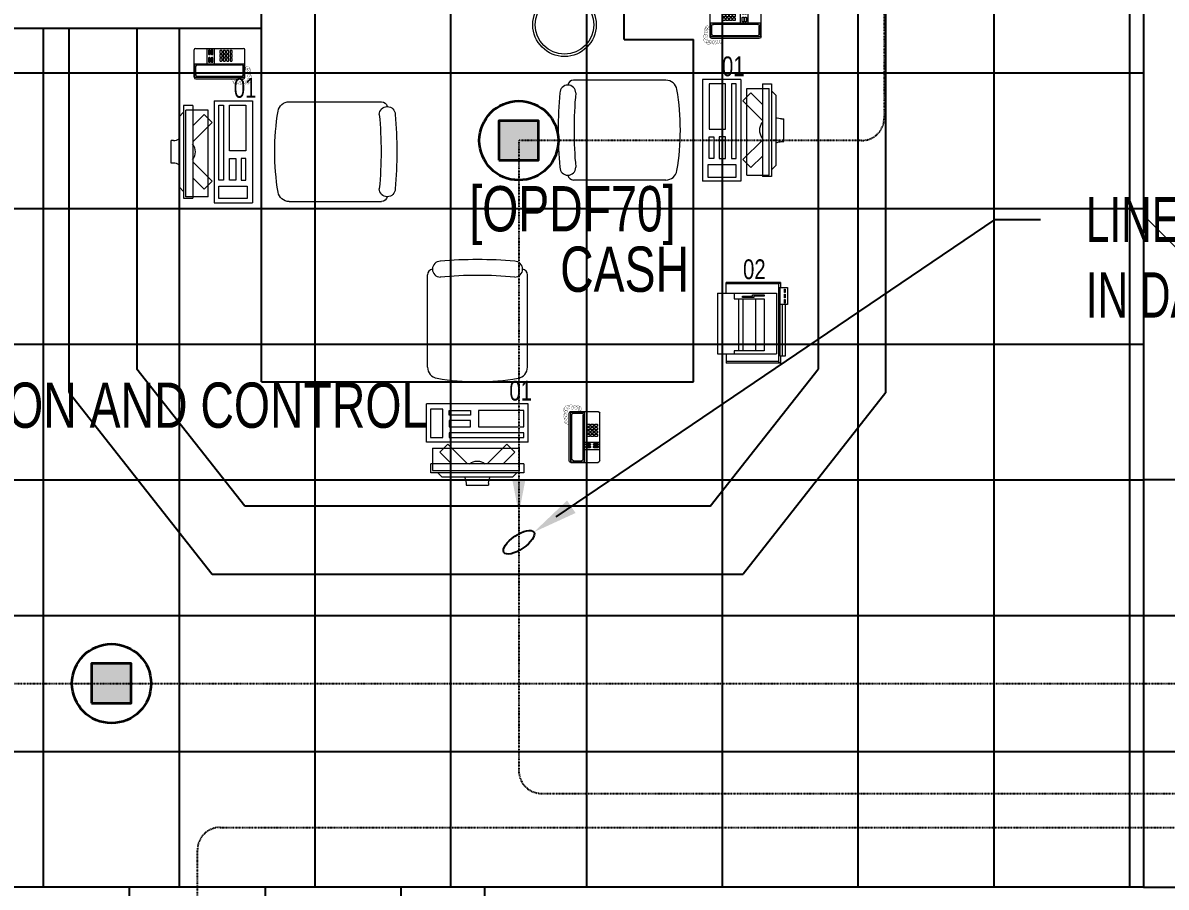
# Model space of a CAD drawing. Extents: x -12260 to 304645, y -29287 to 19916.
# Drawn here: x 3344 to 8396, y -2710 to 1110 of the extents above; entities that cross this region are included whole.
import ezdxf
from ezdxf import colors
from ezdxf.entities.mleader import LeaderData, LeaderLine
from ezdxf.math import Vec2, Vec3

# ---------------------------------------------------------------- set-up
doc = ezdxf.new("R2010")
doc.units = 0
doc.header["$LTSCALE"] = 0.25
doc.linetypes.add('DASHDOT', pattern=[25.4, 12.7, -6.35, 0, -6.35])
for name, color, linetype, lineweight in [('01-First Floor$0$72_EGR_BASE_TEXT', 252, 'Continuous', 5), ('01-First Floor$0$72_EGR_EQP_TAG', 142, 'Continuous', 5), ('01-First Floor$0$LOADING', 253, 'Continuous', 5), ('01-First Floor$0$Walls', 251, 'Continuous', 5), ('E-LITE-CLNG-CNDT', 6, 'DASHDOT', 35), ('T-DATA-TEXT', 2, 'Continuous', 25), ('T-INTC-CLNG @ 100', 33, 'Continuous', 35), ('T-INTC-DEVC-NUMB', 2, 'Continuous', 25), ('T-SOUN-CLNG-CNDT', 3, 'DASHDOT', 25), ('T-SOUN-CLNG-CNDT @ 100', 3, 'DASHDOT', 25)]:
    doc.layers.add(name, color=color, linetype=linetype, lineweight=lineweight)
doc.layers.add('01-First Floor$0$FALSE CEILING', color=251, linetype='Continuous')
doc.styles.add('01-First Floor$0$X3G_ENTITY_257CFD', font='swisscl.ttf', dxfattribs={"height": 200})
doc.styles.add('01-First Floor$0$X3G_ENTITY_9EC9', font='swisscl.ttf', dxfattribs={"height": 0.2})
doc.styles.add('01-First Floor$0$X3G_ENTITY_9F38', font='swisscl.ttf', dxfattribs={"height": 0.2})
doc.styles.add('DC_Elc_Romans', font='elc_romans.shx', dxfattribs={"width": 0.7})
doc.styles.add('DC_SIMPLEX', font='SIMPLEX.shx', dxfattribs={"width": 0.7})

# ---------------------------------------------------------------- blocks, each defined once
blk = doc.blocks.new('01-First Floor$0$DM20079-P')
at = {"color": 0}
for p, q in [((-0.0686, 0.217), (-0.0686, 0.008)), ((-0.0616, 0.225), (0.0594, 0.225)), ((-0.0616, 0.225), (-0.0616, 0)), ((-0.0616, 0.222), (-0.0016, 0.222)), ((-0.0616, 0.212), (-0.0565, 0.212)), ((-0.0566, 0.2105), (-0.0566, 0.0145)), ((-0.0496, 0.2175), (-0.0136, 0.2175)), ((-0.0068, 0.212), (-0.0016, 0.212)), ((-0.0066, 0.2105), (-0.0066, 0.0145)), ((-0.0016, 0.225), (-0.0016, 0)), ((0.0664, 0.217), (0.0664, 0.008)), ((-0.0016, 0.1675), (0.0664, 0.1675)), ((-0.0016, 0.135), (0.0664, 0.135)), ((-0.0616, 0.013), (-0.0565, 0.013)), ((-0.0616, 0.003), (-0.0016, 0.003)), ((-0.0594, 0), (0.0594, 0)), ((-0.0496, 0.0075), (-0.0136, 0.0075)), ((-0.0068, 0.013), (-0.0016, 0.013))]:
    blk.add_line(p, q, dxfattribs=at)
for points in [[(0.0074, 0.1605, 0.414214), (0.0054, 0.1585), (0.0054, 0.1555, 0.414214), (0.0074, 0.1535), (0.0234, 0.1535, 0.414214), (0.0254, 0.1555), (0.0254, 0.1585, 0.414214), (0.0234, 0.1605)], [(0.0574, 0.1535, 0.414214), (0.0594, 0.1555), (0.0594, 0.1585, 0.414214), (0.0574, 0.1605), (0.0414, 0.1605, 0.414214), (0.0394, 0.1585), (0.0394, 0.1555, 0.414214), (0.0414, 0.1535)], [(0.0234, 0.142, 0.414214), (0.0254, 0.144), (0.0254, 0.147, 0.414214), (0.0234, 0.149), (0.0074, 0.149, 0.414214), (0.0054, 0.147), (0.0054, 0.144, 0.414214), (0.0074, 0.142)], [(0.0104, 0.103, 0.414214), (0.0124, 0.101), (0.0204, 0.101, 0.414214), (0.0224, 0.103), (0.0224, 0.109, 0.414214), (0.0204, 0.111), (0.0124, 0.111, 0.414214), (0.0104, 0.109)], [(0.0274, 0.103, 0.414214), (0.0294, 0.101), (0.0374, 0.101, 0.414214), (0.0394, 0.103), (0.0394, 0.109, 0.414214), (0.0374, 0.111), (0.0294, 0.111, 0.414214), (0.0274, 0.109)], [(0.0574, 0.142, 0.414214), (0.0594, 0.144), (0.0594, 0.147, 0.414214), (0.0574, 0.149), (0.0414, 0.149, 0.414214), (0.0394, 0.147), (0.0394, 0.144, 0.414214), (0.0414, 0.142)], [(0.0444, 0.103, 0.414214), (0.0464, 0.101), (0.0544, 0.101, 0.414214), (0.0564, 0.103), (0.0564, 0.109, 0.414214), (0.0544, 0.111), (0.0464, 0.111, 0.414214), (0.0444, 0.109)], [(0.0104, 0.088, 0.414214), (0.0124, 0.086), (0.0204, 0.086, 0.414214), (0.0224, 0.088), (0.0224, 0.094, 0.414214), (0.0204, 0.096), (0.0124, 0.096, 0.414214), (0.0104, 0.094)], [(0.0104, 0.073, 0.414214), (0.0124, 0.071), (0.0204, 0.071, 0.414214), (0.0224, 0.073), (0.0224, 0.079, 0.414214), (0.0204, 0.081), (0.0124, 0.081, 0.414214), (0.0104, 0.079)], [(0.0104, 0.058, 0.414214), (0.0124, 0.056), (0.0204, 0.056, 0.414214), (0.0224, 0.058), (0.0224, 0.064, 0.414214), (0.0204, 0.066), (0.0124, 0.066, 0.414214), (0.0104, 0.064)], [(0.0274, 0.088, 0.414214), (0.0294, 0.086), (0.0374, 0.086, 0.414214), (0.0394, 0.088), (0.0394, 0.094, 0.414214), (0.0374, 0.096), (0.0294, 0.096, 0.414214), (0.0274, 0.094)], [(0.0274, 0.073, 0.414214), (0.0294, 0.071), (0.0374, 0.071, 0.414214), (0.0394, 0.073), (0.0394, 0.079, 0.414214), (0.0374, 0.081), (0.0294, 0.081, 0.414214), (0.0274, 0.079)], [(0.0274, 0.058, 0.414214), (0.0294, 0.056), (0.0374, 0.056, 0.414214), (0.0394, 0.058), (0.0394, 0.064, 0.414214), (0.0374, 0.066), (0.0294, 0.066, 0.414214), (0.0274, 0.064)], [(0.0444, 0.088, 0.414214), (0.0464, 0.086), (0.0544, 0.086, 0.414214), (0.0564, 0.088), (0.0564, 0.094, 0.414214), (0.0544, 0.096), (0.0464, 0.096, 0.414214), (0.0444, 0.094)], [(0.0444, 0.073, 0.414214), (0.0464, 0.071), (0.0544, 0.071, 0.414214), (0.0564, 0.073), (0.0564, 0.079, 0.414214), (0.0544, 0.081), (0.0464, 0.081, 0.414214), (0.0444, 0.079)], [(0.0444, 0.058, 0.414214), (0.0464, 0.056), (0.0544, 0.056, 0.414214), (0.0564, 0.058), (0.0564, 0.064, 0.414214), (0.0544, 0.066), (0.0464, 0.066, 0.414214), (0.0444, 0.064)]]:
    blk.add_lwpolyline(points, format="xyb", close=True, dxfattribs=at)
at = {"color": 0, "const_width": 0.001}
blk.add_lwpolyline([(-0.0686, 0.059, 0.184574), (-0.0861, 0.0478, 1.44364), (-0.0769, 0.0452, 0.837915), (-0.0907, 0.0465, 0.30536), (-0.0835, 0.0248, 1.584726), (-0.0815, 0.034, 0.253153), (-0.094, 0.0228, 0.874198), (-0.0776, 0.0142, 0.915253), (-0.0897, 0.0168, 0.223821), (-0.0874, -0.0011, 1.703343), (-0.0796, 0.005, 0.588962), (-0.0934, -0.0114, 0.717795), (-0.0769, -0.0108, 0.983104), (-0.0875, -0.0075, 0.326362), (-0.0815, -0.0259, 0.758716), (-0.0657, -0.0134, 0.906186), (-0.0743, -0.016, 0.189488), (-0.067, -0.0272, 0.7948), (-0.0506, -0.0127, 1.223996), (-0.0585, -0.0193, 0.072149), (-0.0473, -0.0259, 0.645886), (-0.0341, -0.0134, 1.366917), (-0.042, -0.0193, 0.078415), (-0.0315, -0.0246, 0.723006), (-0.0229, -0.0127, 1.105484), (-0.0289, -0.018, 0.327892), (-0.017, -0.0193, 0.446638), (-0.0144, -0.0068, 0.327263), (-0.0269, -0.0029, 1.240441), (-0.0229, -0.0094, 0.611307), (-0.0278, 0.0075)], format="xyb", dxfattribs=at)
at = {"color": 0}
for centre, radius, start, end in [((-0.0605, 0.217), 0.00813, 97.9633, 179.6649), ((-0.0496, 0.2105), 0.007, 90, 180), ((-0.0136, 0.2105), 0.007, 0, 90), ((0.0582, 0.217), 0.00813, 0.3351, 82.0367), ((-0.0605, 0.008), 0.00813, 180.3351, 277.9633), ((-0.0496, 0.0145), 0.007, 180, 270), ((-0.0136, 0.0145), 0.007, 270, 0), ((0.0582, 0.008), 0.00813, 277.9633, 359.6649)]:
    blk.add_arc(centre, radius, start, end, dxfattribs=at)
blk = doc.blocks.new('01-First Floor$0$GF21021-P')
for p, q in [((-0.2207, 0.4756), (-0.2207, 0.0675)), ((0.2205, 0.4756), (0.2205, 0.0675))]:
    blk.add_line(p, q)
for centre, radius, start, end in [((-0.1707, 0.4756), 0.05, 99.6329, 180), ((-0.0001, -0.5295), 1.0695, 80.3671, 99.6329), ((0.1705, 0.4756), 0.05, 0, 80.3671), ((-0.1957, 0.0675), 0.025, 180, 261.4721), ((-0.1643, 0.0425), 0.0351, 90, 270), ((0, 1.8467), 1.7767, 264.6946, 275.3053), ((0.1641, 0.0425), 0.0351, 270, 90), ((0.1955, 0.0675), 0.025, 278.5279, 0), ((0, 1.8314), 1.8314, 264.8532, 275.147)]:
    blk.add_arc(centre, radius, start, end)
blk = doc.blocks.new('01-First Floor$0$ITCWLS1-P')
at = {"layer": '01-First Floor$0$LOADING'}
for p, q in [((-0.2651, 0.43, 0), (-0.3051, 0.43, 0)), ((-0.3051, 0.43, 0), (-0.3051, 0.02, 0)), ((-0.197, 0.4094), (-0.295, 0.4094)), ((-0.295, 0.0264), (-0.295, 0.4094)), ((-0.2651, 0.43, 0), (-0.2651, 0.02, 0)), ((-0.197, 0.0264), (-0.197, 0.4094)), ((-0.17, 0.45), (-0.17, 0)), ((-0.17, 0.45), (0, 0.45)), ((-0.1496, 0.4305), (-0.1291, 0.4305)), ((-0.1291, 0.4305), (-0.1291, 0.4089)), ((0, 0.45), (0, 0)), ((-0.3251, 0.38, 0), (-0.3051, 0.4, 0)), ((-0.3251, 0.38, 0), (-0.3251, 0.07, 0)), ((-0.3503, 0.275), (-0.3596, 0.275)), ((-0.3596, 0.175), (-0.3596, 0.275)), ((-0.3503, 0.175), (-0.3596, 0.175)), ((-0.3251, 0.07, 0), (-0.3051, 0.05, 0)), ((-0.3051, 0.02, 0), (-0.2651, 0.02, 0)), ((-0.197, 0.0264), (-0.295, 0.0264)), ((-0.17, 0), (0, 0))]:
    blk.add_line(p, q, dxfattribs=at)
at = {"layer": '01-First Floor$0$LOADING', "extrusion": (2.48281e-10, 3.18408e-10, -1)}
for p, q in [((-0.2651, 0.3395), (-0.2144, 0.3902)), ((-0.2651, 0.2688), (-0.1791, 0.3548)), ((-0.1791, 0.3548), (-0.2144, 0.3902))]:
    blk.add_line(p, q, dxfattribs=at)
at = {"layer": '01-First Floor$0$LOADING', "extrusion": (2.48281e-10, -3.18408e-10, -1)}
for p, q in [((-0.2651, 0.1812), (-0.1791, 0.0952)), ((-0.2651, 0.1105), (-0.2144, 0.0598)), ((-0.1791, 0.0952), (-0.2144, 0.0598))]:
    blk.add_line(p, q, dxfattribs=at)
at = {"layer": '01-First Floor$0$LOADING'}
for points in [[(-0.1291, 0.4089), (-0.1291, 0.1), (-0.1496, 0.1), (-0.1496, 0.4305)], [(-0.1496, 0.1), (-0.1496, 0.1), (-0.1496, 0.1), (-0.1496, 0.1), (-0.1496, 0.1), (-0.1496, 0.1), (-0.1496, 0.1), (-0.1496, 0.1), (-0.1496, 0.1)], [(-0.1496, 0.1), (-0.1496, 0.1), (-0.1496, 0.1), (-0.1496, 0.1), (-0.1496, 0.1), (-0.1496, 0.1), (-0.1496, 0.1), (-0.1496, 0.1), (-0.1496, 0.1), (-0.1496, 0.1), (-0.1496, 0.1), (-0.1496, 0.1), (-0.1496, 0.1), (-0.1496, 0.1), (-0.1496, 0.1), (-0.1496, 0.1), (-0.1496, 0.1), (-0.1496, 0.1)], [(-0.1496, 0.1), (-0.1496, 0.1), (-0.1496, 0.1), (-0.1496, 0.1), (-0.1496, 0.1), (-0.1496, 0.1), (-0.1496, 0.1), (-0.1496, 0.1), (-0.1496, 0.1), (-0.1496, 0.1)], [(-0.1496, 0.1), (-0.1496, 0.1), (-0.1496, 0.1), (-0.1496, 0.1), (-0.1496, 0.1), (-0.1496, 0.1), (-0.1496, 0.1)], [(-0.1496, 0.1), (-0.1496, 0.1), (-0.1496, 0.1), (-0.1496, 0.1), (-0.1496, 0.1), (-0.1496, 0.1), (-0.1496, 0.1), (-0.1496, 0.1), (-0.1496, 0.1), (-0.1496, 0.1)], [(-0.1496, 0.1), (-0.1496, 0.1), (-0.1496, 0.1), (-0.1496, 0.1), (-0.1496, 0.1), (-0.1496, 0.1), (-0.1496, 0.1), (-0.1496, 0.1), (-0.1496, 0.1), (-0.1496, 0.1), (-0.1496, 0.1), (-0.1496, 0.1), (-0.1496, 0.1), (-0.1496, 0.1), (-0.1496, 0.1)], [(-0.1496, 0.1), (-0.1496, 0.1), (-0.1496, 0.1), (-0.1496, 0.1), (-0.1496, 0.1), (-0.1496, 0.1), (-0.1496, 0.1), (-0.1496, 0.1), (-0.1496, 0.1), (-0.1496, 0.1)], [(-0.1496, 0.1), (-0.1496, 0.1), (-0.1496, 0.1), (-0.1496, 0.1), (-0.1496, 0.1), (-0.1496, 0.1), (-0.1496, 0.1), (-0.1496, 0.1), (-0.1496, 0.1), (-0.1496, 0.1)], [(-0.1496, 0.1), (-0.1496, 0.1), (-0.1496, 0.1), (-0.1496, 0.1), (-0.1496, 0.1), (-0.1496, 0.1), (-0.1496, 0.1), (-0.1496, 0.1), (-0.1496, 0.1), (-0.1496, 0.1), (-0.1496, 0.1), (-0.1496, 0.1), (-0.1496, 0.1), (-0.1496, 0.1), (-0.1496, 0.1), (-0.1496, 0.1), (-0.1496, 0.1), (-0.1496, 0.1), (-0.1496, 0.1), (-0.1496, 0.1), (-0.1496, 0.1), (-0.1496, 0.1), (-0.1496, 0.1), (-0.1496, 0.1), (-0.1496, 0.1), (-0.1496, 0.1), (-0.1496, 0.1), (-0.1496, 0.1), (-0.1496, 0.1), (-0.1496, 0.1), (-0.1496, 0.1), (-0.1496, 0.1), (-0.1496, 0.1), (-0.1496, 0.1), (-0.1496, 0.1), (-0.1496, 0.1), (-0.1496, 0.1), (-0.1496, 0.1), (-0.1496, 0.1), (-0.1496, 0.1), (-0.1496, 0.1), (-0.1496, 0.1), (-0.1496, 0.1), (-0.1496, 0.1), (-0.1496, 0.1), (-0.1496, 0.1), (-0.1496, 0.1), (-0.1496, 0.1), (-0.1496, 0.1), (-0.1496, 0.1), (-0.1496, 0.1), (-0.1496, 0.1), (-0.1496, 0.1), (-0.1496, 0.1)], [(-0.1496, 0.1), (-0.1496, 0.1), (-0.1496, 0.1), (-0.1496, 0.1), (-0.1496, 0.1), (-0.1496, 0.1), (-0.1496, 0.1), (-0.1496, 0.1), (-0.1496, 0.1), (-0.1496, 0.1), (-0.1496, 0.1), (-0.1496, 0.1), (-0.1496, 0.1), (-0.1496, 0.1), (-0.1496, 0.1), (-0.1496, 0.1), (-0.1496, 0.1), (-0.1496, 0.1), (-0.1496, 0.1), (-0.1496, 0.1), (-0.1496, 0.1), (-0.1496, 0.1), (-0.1496, 0.1), (-0.1496, 0.1), (-0.1496, 0.1), (-0.1496, 0.1), (-0.1496, 0.1), (-0.1496, 0.1), (-0.1496, 0.1), (-0.1496, 0.1), (-0.1496, 0.1), (-0.1496, 0.1), (-0.1496, 0.1), (-0.1496, 0.1), (-0.1496, 0.1), (-0.1496, 0.1), (-0.1496, 0.1), (-0.1496, 0.1), (-0.1496, 0.1), (-0.1496, 0.1), (-0.1496, 0.1), (-0.1496, 0.1), (-0.1496, 0.1), (-0.1496, 0.1), (-0.1496, 0.1), (-0.1496, 0.1), (-0.1496, 0.1), (-0.1496, 0.1), (-0.1496, 0.1), (-0.1496, 0.1), (-0.1496, 0.1), (-0.1496, 0.1), (-0.1496, 0.1), (-0.1496, 0.1), (-0.1496, 0.1), (-0.1496, 0.1), (-0.1496, 0.1), (-0.1496, 0.1), (-0.1496, 0.1), (-0.1496, 0.1), (-0.1496, 0.1), (-0.1496, 0.1), (-0.1496, 0.1), (-0.1496, 0.1), (-0.1496, 0.1), (-0.1496, 0.1), (-0.1496, 0.1), (-0.1496, 0.1), (-0.1496, 0.1), (-0.1496, 0.1), (-0.1496, 0.1), (-0.1496, 0.1), (-0.1496, 0.1), (-0.1496, 0.1), (-0.1496, 0.1), (-0.1496, 0.1), (-0.1496, 0.1), (-0.1496, 0.1), (-0.1496, 0.1), (-0.1496, 0.1), (-0.1496, 0.1), (-0.1496, 0.1), (-0.1496, 0.1), (-0.1496, 0.1), (-0.1496, 0.1), (-0.1496, 0.1), (-0.1496, 0.1), (-0.1496, 0.1), (-0.1496, 0.1)], [(-0.1496, 0.1), (-0.1496, 0.1), (-0.1496, 0.1), (-0.1496, 0.1), (-0.1496, 0.1), (-0.1496, 0.1), (-0.1496, 0.1), (-0.1496, 0.1), (-0.1496, 0.1), (-0.1496, 0.1), (-0.1496, 0.1), (-0.1496, 0.1)], [(-0.1496, 0.1), (-0.1496, 0.1), (-0.1496, 0.1), (-0.1496, 0.1), (-0.1496, 0.1), (-0.1496, 0.1), (-0.1496, 0.1)], [(-0.1496, 0.1), (-0.1496, 0.1), (-0.1496, 0.1), (-0.1496, 0.1), (-0.1496, 0.1), (-0.1496, 0.1), (-0.1496, 0.1), (-0.1496, 0.1), (-0.1496, 0.1), (-0.1496, 0.1), (-0.1496, 0.1), (-0.1496, 0.1), (-0.1496, 0.1), (-0.1496, 0.1), (-0.1496, 0.1), (-0.1496, 0.1), (-0.1496, 0.1)], [(-0.1496, 0.1), (-0.1496, 0.1), (-0.1496, 0.1), (-0.1496, 0.1), (-0.1496, 0.1), (-0.1496, 0.1), (-0.1496, 0.1), (-0.1496, 0.1), (-0.1496, 0.1), (-0.1496, 0.1), (-0.1496, 0.1), (-0.1496, 0.1), (-0.1496, 0.1), (-0.1496, 0.1), (-0.1496, 0.1), (-0.1496, 0.1), (-0.1496, 0.1), (-0.1496, 0.1), (-0.1496, 0.1), (-0.1496, 0.1), (-0.1496, 0.1), (-0.1496, 0.1), (-0.1496, 0.1), (-0.1496, 0.1), (-0.1496, 0.1), (-0.1496, 0.1), (-0.1496, 0.1), (-0.1496, 0.1), (-0.1496, 0.1), (-0.1496, 0.1), (-0.1496, 0.1), (-0.1496, 0.1), (-0.1496, 0.1), (-0.1496, 0.1), (-0.1496, 0.1), (-0.1496, 0.1), (-0.1496, 0.1), (-0.1496, 0.1), (-0.1496, 0.1), (-0.1496, 0.1), (-0.1496, 0.1), (-0.1496, 0.1), (-0.1496, 0.1), (-0.1496, 0.1), (-0.1496, 0.1), (-0.1496, 0.1), (-0.1496, 0.1), (-0.1496, 0.1), (-0.1496, 0.1), (-0.1496, 0.1), (-0.1496, 0.1), (-0.1496, 0.1), (-0.1496, 0.1), (-0.1496, 0.1), (-0.1496, 0.1), (-0.1496, 0.1), (-0.1496, 0.1), (-0.1496, 0.1), (-0.1496, 0.1), (-0.1496, 0.1), (-0.1496, 0.1), (-0.1496, 0.1), (-0.1496, 0.1), (-0.1496, 0.1), (-0.1496, 0.1), (-0.1496, 0.1), (-0.1496, 0.1), (-0.1496, 0.1), (-0.1496, 0.1), (-0.1496, 0.1), (-0.1496, 0.1), (-0.1496, 0.1), (-0.1496, 0.1), (-0.1496, 0.1), (-0.1496, 0.1), (-0.1496, 0.1), (-0.1496, 0.1), (-0.1496, 0.1), (-0.1496, 0.1), (-0.1496, 0.1), (-0.1496, 0.1), (-0.1496, 0.1), (-0.1496, 0.1), (-0.1496, 0.1), (-0.1496, 0.1), (-0.1496, 0.1), (-0.1496, 0.1), (-0.1496, 0.1), (-0.1496, 0.1), (-0.1496, 0.1), (-0.1496, 0.1), (-0.1496, 0.1), (-0.1496, 0.1), (-0.1496, 0.1), (-0.1496, 0.1), (-0.1496, 0.1), (-0.1496, 0.1), (-0.1496, 0.1), (-0.1496, 0.1), (-0.1496, 0.1), (-0.1496, 0.1), (-0.1496, 0.1), (-0.1496, 0.1), (-0.1496, 0.1), (-0.1496, 0.1), (-0.1496, 0.1), (-0.1496, 0.1), (-0.1496, 0.1), (-0.1496, 0.1), (-0.1496, 0.1), (-0.1496, 0.1)], [(-0.1496, 0.1), (-0.1496, 0.1), (-0.1496, 0.1), (-0.1496, 0.1), (-0.1496, 0.1), (-0.1496, 0.1), (-0.1496, 0.1), (-0.1496, 0.1)]]:
    blk.add_lwpolyline(points, dxfattribs=at)
for points in [[(-0.1019, 0.4305), (-0.0304, 0.4305), (-0.0304, 0.2294), (-0.1019, 0.2294)], [(-0.1019, 0.1954), (-0.0747, 0.1954), (-0.0747, 0.1), (-0.1019, 0.1)], [(-0.0304, 0.1954), (-0.0508, 0.1954), (-0.0508, 0.1), (-0.0304, 0.1)], [(-0.1496, 0.1), (-0.1496, 0.1), (-0.1496, 0.1), (-0.1496, 0.1), (-0.1496, 0.1), (-0.1496, 0.1), (-0.1496, 0.1), (-0.1496, 0.1), (-0.1496, 0.1), (-0.1496, 0.1), (-0.1496, 0.1), (-0.1496, 0.1), (-0.1496, 0.1), (-0.1496, 0.1), (-0.1496, 0.1), (-0.1496, 0.1), (-0.1496, 0.1), (-0.1496, 0.1), (-0.1496, 0.1), (-0.1496, 0.1), (-0.1496, 0.1), (-0.1496, 0.1), (-0.1496, 0.1), (-0.1496, 0.1), (-0.1496, 0.1), (-0.1496, 0.1), (-0.1496, 0.1), (-0.1496, 0.1), (-0.1496, 0.1), (-0.1496, 0.1), (-0.1496, 0.1), (-0.1496, 0.1), (-0.1496, 0.1), (-0.1496, 0.1), (-0.1496, 0.1), (-0.1496, 0.1), (-0.1496, 0.1), (-0.1496, 0.1), (-0.1496, 0.1), (-0.1496, 0.1), (-0.1496, 0.1), (-0.1496, 0.1), (-0.1496, 0.1), (-0.1496, 0.1), (-0.1496, 0.1), (-0.1496, 0.1), (-0.1496, 0.1), (-0.1496, 0.1), (-0.1496, 0.1), (-0.1496, 0.1), (-0.1496, 0.1), (-0.1496, 0.1), (-0.1496, 0.1), (-0.1496, 0.1), (-0.1496, 0.1), (-0.1496, 0.1), (-0.1496, 0.1), (-0.1496, 0.1), (-0.1496, 0.1), (-0.1496, 0.1), (-0.1496, 0.1), (-0.1496, 0.1), (-0.1496, 0.1), (-0.1496, 0.1), (-0.1496, 0.1), (-0.1496, 0.1), (-0.1496, 0.1), (-0.1496, 0.1), (-0.1496, 0.1), (-0.1496, 0.1), (-0.1496, 0.1), (-0.1496, 0.1), (-0.1496, 0.1), (-0.1496, 0.1), (-0.1496, 0.1), (-0.1496, 0.1), (-0.1496, 0.1), (-0.1496, 0.1), (-0.1496, 0.1), (-0.1496, 0.1), (-0.1496, 0.1), (-0.1496, 0.1), (-0.1496, 0.1), (-0.1496, 0.1), (-0.1496, 0.1), (-0.1496, 0.1), (-0.1496, 0.1), (-0.1496, 0.1), (-0.1496, 0.1), (-0.1496, 0.1), (-0.1496, 0.1), (-0.1496, 0.1), (-0.1496, 0.1), (-0.1496, 0.1), (-0.1496, 0.1), (-0.1496, 0.1), (-0.1496, 0.1), (-0.1496, 0.1), (-0.1496, 0.1), (-0.1496, 0.1), (-0.1496, 0.1), (-0.1496, 0.1), (-0.1496, 0.1), (-0.1496, 0.1), (-0.1496, 0.1), (-0.1496, 0.1), (-0.1496, 0.1), (-0.1496, 0.1), (-0.1496, 0.1), (-0.1496, 0.1), (-0.1496, 0.1), (-0.1496, 0.1), (-0.1496, 0.1), (-0.1496, 0.1), (-0.1496, 0.1), (-0.1496, 0.1), (-0.1496, 0.1), (-0.1496, 0.1), (-0.1496, 0.1), (-0.1496, 0.1), (-0.1496, 0.1), (-0.1496, 0.1), (-0.1496, 0.1), (-0.1496, 0.1), (-0.1496, 0.1), (-0.1496, 0.1), (-0.1496, 0.1), (-0.1496, 0.1), (-0.1496, 0.1), (-0.1496, 0.1), (-0.1496, 0.1), (-0.1496, 0.1), (-0.1496, 0.1), (-0.1496, 0.1), (-0.1496, 0.1), (-0.1496, 0.1), (-0.1496, 0.1), (-0.1496, 0.1), (-0.1496, 0.1), (-0.1496, 0.1), (-0.1496, 0.1), (-0.1496, 0.1), (-0.1496, 0.1), (-0.1496, 0.1), (-0.1496, 0.1), (-0.1496, 0.1), (-0.1496, 0.1), (-0.1496, 0.1), (-0.1496, 0.1), (-0.1496, 0.1), (-0.1496, 0.1), (-0.1496, 0.1), (-0.1496, 0.1), (-0.1496, 0.1), (-0.1496, 0.1), (-0.1496, 0.1), (-0.1496, 0.1), (-0.1496, 0.1), (-0.1496, 0.1), (-0.1496, 0.1), (-0.1496, 0.1), (-0.1496, 0.1), (-0.1496, 0.1), (-0.1496, 0.1), (-0.1496, 0.1), (-0.1496, 0.1), (-0.1496, 0.1), (-0.1496, 0.1), (-0.1496, 0.1), (-0.1496, 0.1), (-0.1496, 0.1), (-0.1496, 0.1), (-0.1496, 0.1), (-0.1496, 0.1), (-0.1496, 0.1), (-0.1496, 0.1), (-0.1496, 0.1), (-0.1496, 0.1), (-0.1496, 0.1), (-0.1496, 0.1), (-0.1496, 0.1), (-0.1496, 0.1), (-0.1496, 0.1), (-0.1496, 0.1), (-0.1496, 0.1), (-0.1496, 0.1), (-0.1496, 0.1), (-0.1496, 0.1), (-0.1496, 0.1), (-0.1496, 0.1), (-0.1496, 0.1), (-0.1496, 0.1), (-0.1496, 0.1), (-0.1496, 0.1), (-0.1496, 0.1), (-0.1496, 0.1), (-0.1496, 0.1), (-0.1496, 0.1), (-0.1496, 0.1), (-0.1496, 0.1), (-0.1496, 0.1), (-0.1496, 0.1), (-0.1496, 0.1), (-0.1496, 0.1), (-0.1496, 0.1), (-0.1496, 0.1), (-0.1496, 0.1), (-0.1496, 0.1), (-0.1496, 0.1), (-0.1496, 0.1), (-0.1496, 0.1), (-0.1496, 0.1), (-0.1496, 0.1), (-0.1496, 0.1), (-0.1496, 0.1), (-0.1496, 0.1), (-0.1496, 0.1), (-0.1496, 0.1), (-0.1496, 0.1), (-0.1496, 0.1), (-0.1496, 0.1), (-0.1496, 0.1), (-0.1496, 0.1), (-0.1496, 0.1), (-0.1496, 0.1), (-0.1496, 0.1), (-0.1496, 0.1), (-0.1496, 0.1), (-0.1496, 0.1), (-0.1496, 0.1), (-0.1496, 0.1), (-0.1496, 0.1), (-0.1496, 0.1), (-0.1496, 0.1), (-0.1496, 0.1), (-0.1496, 0.1), (-0.1496, 0.1), (-0.1496, 0.1), (-0.1496, 0.1), (-0.1496, 0.1), (-0.1496, 0.1), (-0.1496, 0.1), (-0.1496, 0.1), (-0.1496, 0.1), (-0.1496, 0.1), (-0.1496, 0.1), (-0.1496, 0.1), (-0.1496, 0.1), (-0.1496, 0.1), (-0.1496, 0.1), (-0.1496, 0.1), (-0.1496, 0.1), (-0.1496, 0.1), (-0.1496, 0.1), (-0.1496, 0.1), (-0.1496, 0.1), (-0.1496, 0.1), (-0.1496, 0.1), (-0.1496, 0.1), (-0.1496, 0.1), (-0.1496, 0.1), (-0.1496, 0.1), (-0.1496, 0.1), (-0.1496, 0.1), (-0.1496, 0.1), (-0.1496, 0.1), (-0.1496, 0.1), (-0.1496, 0.1), (-0.1496, 0.1), (-0.1496, 0.1), (-0.1496, 0.1), (-0.1496, 0.1), (-0.1496, 0.1), (-0.1496, 0.1), (-0.1496, 0.1), (-0.1496, 0.1), (-0.1496, 0.1)], [(-0.1496, 0.1), (-0.1496, 0.1), (-0.1496, 0.1), (-0.1496, 0.1), (-0.1496, 0.1), (-0.1496, 0.1), (-0.1496, 0.1), (-0.1496, 0.1), (-0.1496, 0.1), (-0.1496, 0.1), (-0.1496, 0.1), (-0.1496, 0.1), (-0.1496, 0.1), (-0.1496, 0.1), (-0.1496, 0.1), (-0.1496, 0.1), (-0.1496, 0.1), (-0.1496, 0.1), (-0.1496, 0.1), (-0.1496, 0.1), (-0.1496, 0.1), (-0.1496, 0.1), (-0.1496, 0.1), (-0.1496, 0.1), (-0.1496, 0.1), (-0.1496, 0.1), (-0.1496, 0.1), (-0.1496, 0.1), (-0.1496, 0.1), (-0.1496, 0.1), (-0.1496, 0.1), (-0.1496, 0.1), (-0.1496, 0.1), (-0.1496, 0.1), (-0.1496, 0.1), (-0.1496, 0.1), (-0.1496, 0.1), (-0.1496, 0.1), (-0.1496, 0.1), (-0.1496, 0.1), (-0.1496, 0.1), (-0.1496, 0.1), (-0.1496, 0.1), (-0.1496, 0.1), (-0.1496, 0.1), (-0.1496, 0.1), (-0.1496, 0.1), (-0.1496, 0.1), (-0.1496, 0.1), (-0.1496, 0.1), (-0.1496, 0.1), (-0.1496, 0.1), (-0.1496, 0.1), (-0.1496, 0.1), (-0.1496, 0.1), (-0.1496, 0.1), (-0.1496, 0.1), (-0.1496, 0.1), (-0.1496, 0.1), (-0.1496, 0.1), (-0.1496, 0.1), (-0.1496, 0.1), (-0.1496, 0.1), (-0.1496, 0.1), (-0.1496, 0.1), (-0.1496, 0.1), (-0.1496, 0.1), (-0.1496, 0.1), (-0.1496, 0.1), (-0.1496, 0.1), (-0.1496, 0.1), (-0.1496, 0.1), (-0.1496, 0.1), (-0.1496, 0.1), (-0.1496, 0.1), (-0.1496, 0.1), (-0.1496, 0.1), (-0.1496, 0.1), (-0.1496, 0.1), (-0.1496, 0.1), (-0.1496, 0.1), (-0.1496, 0.1), (-0.1496, 0.1), (-0.1496, 0.1), (-0.1496, 0.1), (-0.1496, 0.1), (-0.1496, 0.1), (-0.1496, 0.1), (-0.1496, 0.1), (-0.1496, 0.1), (-0.1496, 0.1), (-0.1496, 0.1), (-0.1496, 0.1), (-0.1496, 0.1), (-0.1496, 0.1), (-0.1496, 0.1), (-0.1496, 0.1), (-0.1496, 0.1), (-0.1496, 0.1), (-0.1496, 0.1), (-0.1496, 0.1), (-0.1496, 0.1), (-0.1496, 0.1), (-0.1496, 0.1), (-0.1496, 0.1), (-0.1496, 0.1), (-0.1496, 0.1), (-0.1496, 0.1), (-0.1496, 0.1), (-0.1496, 0.1), (-0.1496, 0.1), (-0.1496, 0.1), (-0.1496, 0.1), (-0.1496, 0.1), (-0.1496, 0.1), (-0.1496, 0.1), (-0.1496, 0.1), (-0.1496, 0.1), (-0.1496, 0.1), (-0.1496, 0.1), (-0.1496, 0.1), (-0.1496, 0.1), (-0.1496, 0.1), (-0.1496, 0.1), (-0.1496, 0.1), (-0.1496, 0.1), (-0.1496, 0.1), (-0.1496, 0.1), (-0.1496, 0.1), (-0.1496, 0.1), (-0.1496, 0.1), (-0.1496, 0.1), (-0.1496, 0.1), (-0.1496, 0.1), (-0.1496, 0.1), (-0.1496, 0.1), (-0.1496, 0.1), (-0.1496, 0.1), (-0.1496, 0.1), (-0.1496, 0.1), (-0.1496, 0.1), (-0.1496, 0.1), (-0.1496, 0.1), (-0.1496, 0.1), (-0.1496, 0.1), (-0.1496, 0.1), (-0.1496, 0.1), (-0.1496, 0.1), (-0.1496, 0.1), (-0.1496, 0.1), (-0.1496, 0.1), (-0.1496, 0.1), (-0.1496, 0.1), (-0.1496, 0.1), (-0.1496, 0.1), (-0.1496, 0.1), (-0.1496, 0.1), (-0.1496, 0.1), (-0.1496, 0.1), (-0.1496, 0.1), (-0.1496, 0.1), (-0.1496, 0.1), (-0.1496, 0.1), (-0.1496, 0.1), (-0.1496, 0.1), (-0.1496, 0.1), (-0.1496, 0.1), (-0.1496, 0.1), (-0.1496, 0.1), (-0.1496, 0.1), (-0.1496, 0.1), (-0.1496, 0.1), (-0.1496, 0.1), (-0.1496, 0.1), (-0.1496, 0.1), (-0.1496, 0.1), (-0.1496, 0.1), (-0.1496, 0.1), (-0.1496, 0.1), (-0.1496, 0.1), (-0.1496, 0.1), (-0.1496, 0.1), (-0.1496, 0.1), (-0.1496, 0.1), (-0.1496, 0.1), (-0.1496, 0.1), (-0.1496, 0.1), (-0.1496, 0.1), (-0.1496, 0.1), (-0.1496, 0.1), (-0.1496, 0.1), (-0.1496, 0.1), (-0.1496, 0.1), (-0.1496, 0.1), (-0.1496, 0.1), (-0.1496, 0.1), (-0.1496, 0.1), (-0.1496, 0.1), (-0.1496, 0.1), (-0.1496, 0.1), (-0.1496, 0.1), (-0.1496, 0.1), (-0.1496, 0.1), (-0.1496, 0.1), (-0.1496, 0.1), (-0.1496, 0.1), (-0.1496, 0.1), (-0.1496, 0.1), (-0.1496, 0.1), (-0.1496, 0.1), (-0.1496, 0.1), (-0.1496, 0.1), (-0.1496, 0.1), (-0.1496, 0.1)], [(-0.1496, 0.1), (-0.1496, 0.1), (-0.1496, 0.1), (-0.1496, 0.1), (-0.1496, 0.1), (-0.1496, 0.1), (-0.1496, 0.1), (-0.1496, 0.1), (-0.1496, 0.1), (-0.1496, 0.1), (-0.1496, 0.1), (-0.1496, 0.1), (-0.1496, 0.1), (-0.1496, 0.1), (-0.1496, 0.1), (-0.1496, 0.1), (-0.1496, 0.1), (-0.1496, 0.1), (-0.1496, 0.1), (-0.1496, 0.1), (-0.1496, 0.1), (-0.1496, 0.1), (-0.1496, 0.1), (-0.1496, 0.1), (-0.1496, 0.1), (-0.1496, 0.1), (-0.1496, 0.1), (-0.1496, 0.1), (-0.1496, 0.1), (-0.1496, 0.1), (-0.1496, 0.1), (-0.1496, 0.1), (-0.1496, 0.1), (-0.1496, 0.1), (-0.1496, 0.1), (-0.1496, 0.1), (-0.1496, 0.1), (-0.1496, 0.1), (-0.1496, 0.1), (-0.1496, 0.1), (-0.1496, 0.1), (-0.1496, 0.1), (-0.1496, 0.1), (-0.1496, 0.1), (-0.1496, 0.1), (-0.1496, 0.1), (-0.1496, 0.1), (-0.1496, 0.1), (-0.1496, 0.1), (-0.1496, 0.1), (-0.1496, 0.1), (-0.1496, 0.1), (-0.1496, 0.1), (-0.1496, 0.1), (-0.1496, 0.1), (-0.1496, 0.1), (-0.1496, 0.1), (-0.1496, 0.1), (-0.1496, 0.1), (-0.1496, 0.1), (-0.1496, 0.1), (-0.1496, 0.1), (-0.1496, 0.1), (-0.1496, 0.1), (-0.1496, 0.1), (-0.1496, 0.1), (-0.1496, 0.1), (-0.1496, 0.1), (-0.1496, 0.1), (-0.1496, 0.1), (-0.1496, 0.1), (-0.1496, 0.1), (-0.1496, 0.1), (-0.1496, 0.1), (-0.1496, 0.1), (-0.1496, 0.1), (-0.1496, 0.1), (-0.1496, 0.1), (-0.1496, 0.1), (-0.1496, 0.1), (-0.1496, 0.1), (-0.1496, 0.1), (-0.1496, 0.1), (-0.1496, 0.1), (-0.1496, 0.1), (-0.1496, 0.1), (-0.1496, 0.1), (-0.1496, 0.1), (-0.1496, 0.1), (-0.1496, 0.1), (-0.1496, 0.1), (-0.1496, 0.1), (-0.1496, 0.1), (-0.1496, 0.1), (-0.1496, 0.1), (-0.1496, 0.1), (-0.1496, 0.1), (-0.1496, 0.1), (-0.1496, 0.1), (-0.1496, 0.1), (-0.1496, 0.1), (-0.1496, 0.1), (-0.1496, 0.1), (-0.1496, 0.1), (-0.1496, 0.1), (-0.1496, 0.1), (-0.1496, 0.1), (-0.1496, 0.1), (-0.1496, 0.1), (-0.1496, 0.1), (-0.1496, 0.1), (-0.1496, 0.1), (-0.1496, 0.1), (-0.1496, 0.1), (-0.1496, 0.1), (-0.1496, 0.1), (-0.1496, 0.1), (-0.1496, 0.1), (-0.1496, 0.1), (-0.1496, 0.1), (-0.1496, 0.1), (-0.1496, 0.1), (-0.1496, 0.1), (-0.1496, 0.1), (-0.1496, 0.1), (-0.1496, 0.1), (-0.1496, 0.1), (-0.1496, 0.1), (-0.1496, 0.1), (-0.1496, 0.1), (-0.1496, 0.1), (-0.1496, 0.1), (-0.1496, 0.1), (-0.1496, 0.1), (-0.1496, 0.1), (-0.1496, 0.1), (-0.1496, 0.1), (-0.1496, 0.1), (-0.1496, 0.1), (-0.1496, 0.1), (-0.1496, 0.1), (-0.1496, 0.1), (-0.1496, 0.1), (-0.1496, 0.1), (-0.1496, 0.1), (-0.1496, 0.1), (-0.1496, 0.1), (-0.1496, 0.1), (-0.1496, 0.1), (-0.1496, 0.1), (-0.1496, 0.1), (-0.1496, 0.1), (-0.1496, 0.1), (-0.1496, 0.1), (-0.1496, 0.1), (-0.1496, 0.1), (-0.1496, 0.1), (-0.1496, 0.1), (-0.1496, 0.1), (-0.1496, 0.1), (-0.1496, 0.1), (-0.1496, 0.1), (-0.1496, 0.1), (-0.1496, 0.1), (-0.1496, 0.1), (-0.1496, 0.1), (-0.1496, 0.1), (-0.1496, 0.1), (-0.1496, 0.1), (-0.1496, 0.1), (-0.1496, 0.1), (-0.1496, 0.1), (-0.1496, 0.1), (-0.1496, 0.1), (-0.1496, 0.1), (-0.1496, 0.1), (-0.1496, 0.1), (-0.1496, 0.1), (-0.1496, 0.1), (-0.1496, 0.1), (-0.1496, 0.1), (-0.1496, 0.1), (-0.1496, 0.1), (-0.1496, 0.1), (-0.1496, 0.1), (-0.1496, 0.1), (-0.1496, 0.1), (-0.1496, 0.1), (-0.1496, 0.1), (-0.1496, 0.1), (-0.1496, 0.1), (-0.1496, 0.1), (-0.1496, 0.1), (-0.1496, 0.1), (-0.1496, 0.1), (-0.1496, 0.1), (-0.1496, 0.1), (-0.1496, 0.1), (-0.1496, 0.1), (-0.1496, 0.1), (-0.1496, 0.1), (-0.1496, 0.1), (-0.1496, 0.1), (-0.1496, 0.1), (-0.1496, 0.1), (-0.1496, 0.1), (-0.1496, 0.1), (-0.1496, 0.1), (-0.1496, 0.1), (-0.1496, 0.1), (-0.1496, 0.1), (-0.1496, 0.1), (-0.1496, 0.1), (-0.1496, 0.1), (-0.1496, 0.1), (-0.1496, 0.1), (-0.1496, 0.1), (-0.1496, 0.1), (-0.1496, 0.1)], [(-0.1496, 0.0727), (-0.0236, 0.0727), (-0.0236, 0.0182), (-0.1496, 0.0182)]]:
    blk.add_lwpolyline(points, close=True, dxfattribs=at)
for centre, radius, start, end in [((-0.3503, 0.325), 0.05, 270, 300.3093), ((-0.3089, 0.225), 0.0556, 321.9431, 38.0569), ((-0.3503, 0.125), 0.05, 59.6907, 90)]:
    blk.add_arc(centre, radius, start, end, dxfattribs=at)
blk = doc.blocks.new('01-First Floor$0$WM00001-P')
at = {"layer": '01-First Floor$0$LOADING'}
for radius in [0.14, 0.13]:
    blk.add_circle((0, 0), radius, dxfattribs=at)
blk = doc.blocks.new('01-First Floor$0$ITPPLT2C-P')
at = {"color": 0}
for p, q in [((0, 0), (0, -0.2262)), ((0.0252, 0), (0, 0)), ((0.0139, 0), (0.0139, -0.2262)), ((0.0252, 0), (0.0139, 0)), ((0.0229, 0.0318), (0.2618, 0.0318)), ((0.0304, 0.0256), (0.0229, 0.0318)), ((0.0229, 0), (0.0229, 0.0318)), ((0.0252, -0.2262), (0.0252, 0)), ((0.0304, -0.3182), (0.0304, 0.0256)), ((0.0304, 0.0256), (0.2618, 0.0256)), ((0.2618, -0.0096), (0.2618, 0.0318)), ((0.0401, -0.2769), (0.0401, -0.0096)), ((0.3, -0.0096), (0.0401, -0.0096)), ((0.0939, -0.2515), (0.0939, -0.0222)), ((0.0939, -0.0222), (0.2274, -0.0222)), ((0.1321, -0.2515), (0.1321, -0.0222)), ((0.1894, -0.2515), (0.1894, -0.0222)), ((0.2082, -0.2515), (0.2082, -0.0222)), ((0.2274, -0.0222), (0.2274, -0.0096)), ((0.3, -0.2769), (0.3, -0.0096)), ((-0.0091, -0.2262), (0.0267, -0.2262)), ((-0.0091, -0.3023), (-0.0091, -0.2262)), ((-0.0087, -0.2262), (0.0236, -0.2262)), ((-0.0087, -0.3023), (-0.0087, -0.2262)), ((0, -0.2262), (0.0252, -0.2262)), ((0.0023, -0.2495), (0.0023, -0.2334)), ((0.0023, -0.2334), (0.0045, -0.2334)), ((0.0045, -0.2495), (0.0023, -0.2495)), ((0.0045, -0.2334), (0.0045, -0.2495)), ((0.0139, -0.2262), (0.0252, -0.2262)), ((0.0236, -0.2262), (0.0236, -0.3023)), ((0.0267, -0.2262), (0.0267, -0.3023)), ((0.2274, -0.2515), (0.0939, -0.2515)), ((0.2274, -0.2769), (0.2274, -0.2515)), ((0.0267, -0.3023), (-0.0091, -0.3023)), ((0.0236, -0.3023), (-0.0087, -0.3023)), ((0.0023, -0.2721), (0.0023, -0.2562)), ((0.0023, -0.2562), (0.0045, -0.2562)), ((0.0045, -0.2721), (0.0023, -0.2721)), ((0.0023, -0.295), (0.0023, -0.2793)), ((0.0023, -0.2793), (0.0045, -0.2793)), ((0.0045, -0.295), (0.0023, -0.295)), ((0.0045, -0.2562), (0.0045, -0.2721)), ((0.0045, -0.2793), (0.0045, -0.295)), ((0.0229, -0.3246), (0.0229, -0.3023)), ((0.3, -0.2769), (0.0401, -0.2769)), ((0.0947, -0.2701), (0.0947, -0.2641)), ((0.0947, -0.2641), (0.1395, -0.2641)), ((0.1457, -0.2701), (0.0947, -0.2701)), ((0.1395, -0.2575), (0.19, -0.2575)), ((0.1395, -0.2641), (0.1395, -0.2575)), ((0.19, -0.2641), (0.1457, -0.2641)), ((0.1457, -0.2641), (0.1457, -0.2701)), ((0.19, -0.2575), (0.19, -0.2641)), ((0.2618, -0.2769), (0.2618, -0.3246)), ((0.0304, -0.3182), (0.0229, -0.3246)), ((0.0229, -0.3246), (0.2618, -0.3246)), ((0.0304, -0.3182), (0.2618, -0.3182))]:
    blk.add_line(p, q, dxfattribs=at)
blk = doc.blocks.new('01-First Floor')
at = {"layer": '01-First Floor$0$FALSE CEILING', "linetype": 'Continuous'}
for p, q in [((4636, -2710), (4636, 2686.9)), ((5236, -2710), (5236, 2686.9)), ((5836, -2710), (5836, 2686.9)), ((6436, -2710), (6436, 2686.9)), ((7036, -2710), (7036, 2686.9)), ((7636, -2710), (7636, 2686.9)), ((8236, -2710), (8236, 2686.9)), ((3436, -2710), (3436, 1086.9)), ((4036, -2710), (4036, 1086.9)), ((1636, 890), (8296.4, 890)), ((1636, 290), (8296.4, 290)), ((1636, -310), (8296.4, -310)), ((1636, -910), (8296.4, -910)), ((1636, -1510), (8296.4, -1510)), ((8296.4, -1510), (48976, -1510)), ((1636, -2110), (8296.4, -2110)), ((8296.4, -2110), (48976, -2110)), ((3815.9, -12827.2), (3815.9, -2710)), ((4415.9, -12827.2), (4415.9, -2710)), ((5015.9, -12827.2), (5015.9, -2710))]:
    blk.add_line(p, q, dxfattribs=at)
at = {"layer": '01-First Floor$0$FALSE CEILING'}
for p, q in [((7158.4, -524.2, -0.1), (7158.4, 1886.9, -0.1)), ((6858.4, 1780.4, -0.1), (6858.4, -420.2, -0.1)), ((6001.7, 1037.1, -0.1), (6002.9, 1637.1, -0.1)), ((3548.4, -524.2, -0.1), (3548.4, 1089.7, -0.1)), ((3848.4, 1089.7, -0.1), (3848.4, -420.2, -0.1)), ((4398.4, -476.1, -0.1), (4398.4, 1089.7, -0.1)), ((6001.7, 1037.1, -0.1), (6308.4, 1037.1, -0.1)), ((6308.4, -476.1, -0.1), (6308.4, 1037.1, -0.1)), ((4325.8, -1026.1, -0.1), (3848.4, -420.2, -0.1)), ((6381.1, -1026.1, -0.1), (6858.4, -420.2, -0.1)), ((4398.4, -476.1, -0.1), (6308.4, -476.1, -0.1)), ((3548.4, -524.2, -0.1), (4180.2, -1326.1, -0.1)), ((7158.4, -524.2, -0.1), (6526.6, -1326.1, -0.1)), ((6381.1, -1026.1, -0.1), (4325.8, -1026.1, -0.1)), ((4180.2, -1326.1, -0.1), (6526.6, -1326.1, -0.1))]:
    blk.add_line(p, q, dxfattribs=at)
for points in [[(1636, 1086.9), (4398.4, 1086.9), (4398.4, 2686.9), (8296.4, 2686.9), (8296.4, 260), (8296.4, -2710), (1636, -2710), (1636, 1086.9)], [(48976, -910), (8296.4, -910), (8296.4, -2710), (48976, -2710), (48976, -910)]]:
    blk.add_lwpolyline(points, dxfattribs=at)
blk.add_lwpolyline([(5386, -2710), (-1584, -2710), (-1584.1, -12827.2), (5385.9, -12827.2)], close=True, dxfattribs=at)
at = {"layer": '01-First Floor$0$LOADING'}
for p, q in [((7158.4, -524.2, -0.1), (7158.4, 1886.9, -0.1)), ((6858.4, 1780.4, -0.1), (6858.4, -420.2, -0.1)), ((6001.7, 1037.1, -0.1), (6002.9, 1637.1, -0.1)), ((3548.4, -524.2, -0.1), (3548.4, 1089.7, -0.1)), ((3848.4, 1089.7, -0.1), (3848.4, -420.2, -0.1)), ((4398.4, -476.1, -0.1), (4398.4, 1089.7, -0.1)), ((6001.7, 1037.1, -0.1), (6308.4, 1037.1, -0.1)), ((6308.4, -476.1, -0.1), (6308.4, 1037.1, -0.1)), ((4325.8, -1026.1, -0.1), (3848.4, -420.2, -0.1)), ((6381.1, -1026.1, -0.1), (6858.4, -420.2, -0.1)), ((4398.4, -476.1, -0.1), (6308.4, -476.1, -0.1)), ((3548.4, -524.2, -0.1), (4180.2, -1326.1, -0.1)), ((7158.4, -524.2, -0.1), (6526.6, -1326.1, -0.1)), ((6381.1, -1026.1, -0.1), (4325.8, -1026.1, -0.1)), ((4180.2, -1326.1, -0.1), (6526.6, -1326.1, -0.1))]:
    blk.add_line(p, q, dxfattribs=at)
at = {"layer": '01-First Floor$0$Walls'}
for p, q in [((4398.4, 2686.9), (4398.4, 1086.9)), ((8296.4, 260), (8296.4, 1130.7)), ((4398.4, 1086.9), (1636, 1086.9)), ((8296.4, 260), (8535, 21.5)), ((5386, -6060), (5386, -2710)), ((5386, -2710), (14376, -2710))]:
    blk.add_line(p, q, dxfattribs=at)
at = {"layer": '01-First Floor$0$LOADING'}
for name, p, xscale, yscale, zscale, rotation in [('01-First Floor$0$WM00001-P', (5737.8, 1101.4, -0.1), 999.9999999999999, 999.9999999999999, 999.9999999999999, 191.9999999999856), ('01-First Floor$0$DM20079-P', (6381.2, 1109.8, -0.1), -1000, 1000, 1000, 269.9999934716078), ('01-First Floor$0$DM20079-P', (4325.6, 931.1, -0.1), 1000, 1000, 1000, 90.00000652839219), ('01-First Floor$0$ITCWLS1-P', (6347.1, 410.4, -0.1), -1000, 1000, 1000, 359.9999999924613), ('01-First Floor$0$GF21021-P', (5709.8, 636.1, -0.1), 1000, 1000, 1000, 270), ('01-First Floor$0$ITCWLS1-P', (4359.7, 315.2, -0.1), 1000, 1000, 1000, 7.53879373936049e-09), ('01-First Floor$0$GF21021-P', (4997, 540.9, -0.1), -1000, 1000, 1000, 90), ('01-First Floor$0$GF21021-P', (5353.3, 63.9, -0.1), 1000, 1000, 1000, 180), ('01-First Floor$0$ITCWLS1-P', (5127.6, -573.4, -0.1), -1000, 1000, 1000, 269.9999999924613), ('01-First Floor$0$DM20079-P', (5827, -607.5, -0.1), -1000, 1000, 1000, 179.9999934716077)]:
    blk.add_blockref(name, p, dxfattribs=dict(at, xscale=xscale, yscale=yscale, zscale=zscale, rotation=rotation))
at = {"layer": '01-First Floor$0$LOADING', "extrusion": (7.77425e-06, -2.55383e-17, -1), "xscale": -1000, "yscale": 999.9999999999986, "zscale": 1000, "rotation": 180.0000000001836}
blk.add_blockref('01-First Floor$0$ITPPLT2C-P', (-6714.5, -361.6, 0.2), dxfattribs=at)
at = {"layer": '01-First Floor$0$72_EGR_BASE_TEXT', "char_height": 200, "attachment_point": 2}
for s, insert, style in [('[OPDF70]', (5772.9, 388.6, 0), '01-First Floor$0$X3G_ENTITY_9F38'), ('CASH', (6003.2, 121.4, 0), '01-First Floor$0$X3G_ENTITY_9EC9'), ('RECEPTION AND CONTROL', (3758.8, -479.7), '01-First Floor$0$X3G_ENTITY_9EC9')]:
    blk.add_mtext(s, dxfattribs=dict(at, insert=insert, style=style))
at = {"layer": '01-First Floor$0$72_EGR_EQP_TAG', "char_height": 87.47, "attachment_point": 2, "style": '01-First Floor$0$X3G_ENTITY_257CFD'}
for s, insert in [('01', (6483.6, 961.7, -0.1)), ('01', (4326.2, 866.5, -0.1)), ('02', (6576.7, 64.8, -0.1)), ('01', (5544, -472, -0.1))]:
    blk.add_mtext(s, dxfattribs=dict(at, insert=insert))
blk = doc.blocks.new('DC_PA-CL-Speaker')
blk.add_hatch(color=256).paths.add_polyline_path([(-0.883, -0.87), (0.865, -0.87), (0.865, 0.878), (-0.883, 0.878)])
blk.add_lwpolyline([(-0.883, -0.87), (0.865, -0.87), (0.865, 0.878), (-0.883, 0.878)], close=True)
blk.add_circle((0, 0), 1.75)
at = {"layer": 'T-INTC-DEVC-NUMB', "style": 'DC_SIMPLEX', "width": 0.7}
blk.add_attdef('DC_CONTROL', (3.364, 2.471), '', height=2, rotation=360, dxfattribs=at)
blk = doc.blocks.new('*U20')
blk.add_hatch(color=256).paths.add_polyline_path([(0.287, 0), (0, 1.5), (-0.287, 0)])
blk = doc.blocks.new('DC_Arrow-ArrowEllipse')
at = {"color": 0}
blk.add_ellipse((0, 0), major_axis=(0.4, 0), ratio=0.4, dxfattribs=at)
at = {"color": 0, "ltscale": 0.5}
blk.add_solid([(-1.4, 0.167), (-0.4, 0), (-1.4, -0.167)], dxfattribs=at)

msp = doc.modelspace()

# ---------------------------------------------------------------- linework, layer by layer
at = {"layer": 'T-SOUN-CLNG-CNDT'}
for points in [[(7150.4, 2986.9), (7150.4, 690, -0.414214), (7050.4, 590), (5536, 590)], [(5536, 590), (5536, -2195.9, 0.414214), (5636, -2295.9), (20688.5, -2295.9, -0.414214), (20788.5, -2395.9), (20788.5, -2428.1)], [(4115.9, -7127.2), (4115.9, -2546, -0.414214), (4215.9, -2446), (20766.5, -2446)]]:
    msp.add_lwpolyline(points, format="xyb", dxfattribs=at)
msp.add_lwpolyline([(-429.8, -1810), (3736, -1810), (9108.2, -1809.6), (13996.4, -1810), (19396.4, -1810), (20942.4, -1810)], dxfattribs=at)

# ---------------------------------------------------------------- block references
at = {"layer": 'E-LITE-CLNG-CNDT'}
msp.add_blockref('01-First Floor', (0, 0), dxfattribs=at)
at = {"layer": 'T-INTC-CLNG @ 100', "xscale": 100, "yscale": 100, "zscale": 100}
for p in [(5536, 590), (3736, -1810)]:
    msp.add_blockref('DC_PA-CL-Speaker', p, dxfattribs=at)
at = {"layer": 'T-SOUN-CLNG-CNDT @ 100', "color": 3, "xscale": 100.0000000000002, "yscale": 100.0000000000002, "zscale": 100.0000000000002, "rotation": 180}
msp.add_blockref('*U20', (5536, -910), dxfattribs=at)

# ---------------------------------------------------------------- leaders
at = {"layer": 'T-DATA-TEXT'}
ml = msp.add_multileader_mtext('Standard', dxfattribs=at)
ml.set_content('LINE 7 TO SOUND RACK\\PIN DATA ROOM  ', color=256, style='DC_Elc_Romans')
ml.set_leader_properties(color=45)
ml.set_arrow_properties(name='DC_Arrow-ArrowEllipse')
ml.build(insert=Vec2(0, 0))
ml.multileader.update_dxf_attribs({"dogleg_length": 2, "arrow_head_size": 200, "scale": 100})
ctx = ml.context
ctx.base_point, ctx.scale, ctx.char_height, ctx.arrow_head_size, ctx.landing_gap_size, ctx.plane_origin = Vec3(7841.3, 241), 100, 200, 200, 200, Vec3(16810.9, 3595.5)
notes = []
notes.append((ctx, [(0, (1, 1, 0), (7641.3, 241), (1, 0), 200, [(0, [(5536, -1185.7)], 0, [])])]))
ctx.mtext.insert, ctx.mtext.width, ctx.mtext.flow_direction = Vec3(8041.3, 341), 2820.295, 5
for ctx, leaders in notes:
    for number, flags, end, landing, length, lines in leaders:
        leader = LeaderData()
        leader.index, (leader.has_last_leader_line, leader.has_dogleg_vector, leader.attachment_direction) = number, flags
        leader.last_leader_point, leader.dogleg_vector, leader.dogleg_length = Vec3(end), Vec3(landing), length
        for number, points, colour, breaks in lines:
            line = LeaderLine()
            line.index, line.vertices, line.color, line.breaks = number, Vec3.list(points), colors.encode_raw_color(colour), breaks
            leader.lines.append(line)
        ctx.leaders.append(leader)

doc.saveas('drawing.dxf')
